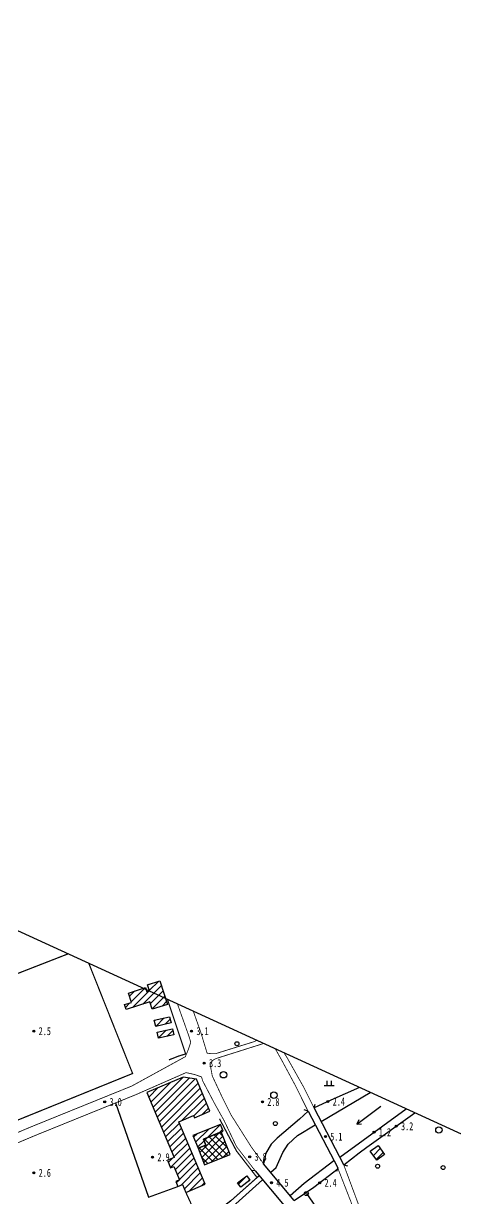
# Model space of a CAD drawing. Header units: metres. Extents: x 494039 to 619385, y 3351420 to 3402703.
# Drawn here: x 584252 to 584468, y 3395671 to 3396258 of the extents above; entities that cross this region are included whole.
import ezdxf
from ezdxf.enums import TextEntityAlignment as Align

# ---------------------------------------------------------------- set-up
doc = ezdxf.new("R2010")
doc.units = ezdxf.units.M
for name, pattern in [('2430', [0]), ('5711', [0]), ('8521', [0]), ('9610', [0])]:
    doc.linetypes.add(name, pattern=pattern)
for name, color, linetype in [('210100', 130, 'Continuous'), ('261301', 141, 'Continuous'), ('310300', 8, 'Continuous'), ('310500', 8, 'Continuous'), ('380201', 8, '2430'), ('420500', 8, 'Continuous'), ('430300', 8, 'Continuous'), ('510301', 8, 'Continuous'), ('547001', 8, 'Continuous'), ('720100', 8, 'Continuous'), ('760201', 8, '8521'), ('810100', 8, '9610'), ('810302', 8, 'Continuous'), ('810501', 8, 'Continuous'), ('范围线', 8, 'Continuous')]:
    doc.layers.add(name, color=color, linetype=linetype)
pattern_1 = [(45, (0, 0), (-1.767766953, 1.767766953), [])]

# ---------------------------------------------------------------- blocks, each defined once
blk = doc.blocks.new('gc170')
at = {"linetype": 'Continuous'}
blk.add_circle((0, 0), 0.5, dxfattribs=at)
blk = doc.blocks.new('gu')
at = {"flags": 128}
for points in [[(3.75, 0), (-3.75, 0)], [(2.71, -0.6), (3.75, 0), (3.75, 0), (2.71, 0.6)]]:
    blk.add_lwpolyline(points, dxfattribs=at)
blk = doc.blocks.new('p_point')
for radius in [0.25, 0.2, 0.15, 0.1, 0.05]:
    blk.add_circle((0, 0), radius)
blk.add_point((0, 0))
blk = doc.blocks.new('vm')
at = {"linetype": 'Continuous'}
for p, q in [((1.25, 0), (-1.25, 0)), ((-0.5, 0), (-0.5, 1.3)), ((0.5, 1.3), (0.5, 0))]:
    blk.add_line(p, q, dxfattribs=at)
blk = doc.blocks.new('v1')
blk.add_circle((0, 0), 0.8)
blk = doc.blocks.new('1-3&1-4')
at = {"layer": '310300', "linetype": 'Continuous'}
h = blk.add_hatch(dxfattribs=at)
h.set_pattern_fill('ANSI31', color=8, scale=20, style=0)
h.set_pattern_definition(pattern_1)
h.paths.add_polyline_path([(584312.5382, 3395776.0755), (584313.209, 3395773.963), (584314.5284, 3395774.382), (584313.5274, 3395777.5346), (584319.7669, 3395779.5158), (584323.5367, 3395767.6433), (584315.9313, 3395765.2283), (584314.752, 3395768.9423), (584302.8651, 3395765.1679), (584302.1107, 3395767.5438), (584305.5177, 3395768.6256), (584304.0118, 3395773.3681)])
h = blk.add_hatch(dxfattribs=at)
h.set_pattern_fill('ANSI31', color=8, scale=20, style=0)
h.set_pattern_definition(pattern_1)
h.paths.add_polyline_path([(584324.6267, 3395761.4861), (584325.3334, 3395758.4242), (584317.6696, 3395756.6553), (584316.9628, 3395759.7172)])
h = blk.add_hatch(dxfattribs=at)
h.set_pattern_fill('ANSI31', color=8, scale=20, style=0)
h.set_pattern_definition(pattern_1)
h.paths.add_polyline_path([(584326.1242, 3395755.4842), (584326.7824, 3395752.4472), (584319.0005, 3395750.7608), (584318.3424, 3395753.7979)])
h = blk.add_hatch(dxfattribs=at)
h.set_pattern_fill('ANSI31', color=8, scale=20, style=0)
h.set_pattern_definition(pattern_1)
h.paths.add_polyline_path([(584326.8872, 3395691.1719), (584323.5212, 3395689.7594), (584325.0986, 3395686.0003), (584326.688, 3395686.6673), (584329.5161, 3395679.9277), (584327.6933, 3395679.1628), (584328.7476, 3395676.6502), (584331.0998, 3395677.6372), (584332.7451, 3395673.7162), (584342.3706, 3395677.7553), (584329.2499, 3395709.0233), (584336.595, 3395712.1054), (584337.0689, 3395710.976), (584344.8316, 3395714.2334), (584338.0739, 3395730.3376), (584331.4309, 3395731.2708), (584313.2604, 3395723.646)])
h = blk.add_hatch(dxfattribs=at)
h.set_pattern_fill('ANSI31', color=8, scale=20, style=0)
h.set_pattern_definition(pattern_1)
h.paths.add_polyline_path([(584342.7679, 3395697.2786), (584341.5404, 3395700.371), (584351.4259, 3395704.295), (584350.0845, 3395707.6743), (584336.2915, 3395702.1993), (584338.8604, 3395695.7276)])
h = blk.add_hatch(dxfattribs=at)
h.set_pattern_fill('ANSI31', color=8, scale=20, style=0)
h.set_pattern_definition(pattern_1)
h.paths.add_polyline_path([(584428.9076, 3395697.1509), (584432.1468, 3395692.5704), (584428.2156, 3395689.7904), (584424.9765, 3395694.3709)])
h = blk.add_hatch(dxfattribs=at)
h.set_pattern_fill('ANSI31', color=8, scale=20, style=0)
h.set_pattern_definition(pattern_1)
h.paths.add_polyline_path([(584363.2006, 3395681.9719), (584364.8282, 3395679.8281), (584360.2232, 3395676.3319), (584358.5956, 3395678.4758)])
at = {"layer": '310500', "linetype": 'Continuous'}
h = blk.add_hatch(dxfattribs=at)
h.set_pattern_fill('ANSI37', color=8, scale=20, style=0)
h.set_pattern_definition([(45, (0, 0), (-1.767766953, 1.767766953), []), (135, (0, 0), (-1.767766953, -1.767766953), [])])
h.paths.add_polyline_path([(584354.8815, 3395692.5684), (584350.3899, 3395703.8838), (584341.5404, 3395700.371), (584342.7679, 3395697.2786), (584338.8604, 3395695.7276), (584342.1245, 3395687.5046)])
at = {"layer": '210100', "color": 141, "linetype": 'Continuous', "flags": 128}
for points in [[(584059.0775, 3395741.6854), (584074.2637, 3395733.5876), (584106.0662, 3395714.4133), (584121.2622, 3395703.4737), (584160.3926, 3395670.561), (584174.3795, 3395660.8568), (584214.9341, 3395643.6901), (584241.5027, 3395630.8085), (584249.2396, 3395625.5611), (584257.982, 3395618.3414), (584264.1444, 3395613.9385), (584269.6529, 3395610.6761), (584273.2762, 3395609.5574), (584275.7781, 3395609.6203), (584298.1502, 3395618.7708), (584322.2367, 3395632.7491), (584322.9024, 3395634.8074), (584321.9219, 3395638.1431), (584321.921, 3395639.104), (584323.7056, 3395640.445), (584354.3389, 3395664.9344), (584371.1158, 3395680.0434)], [(584400.3812, 3395709.1498), (584424.9786, 3395723.7005)], [(584409.6979, 3395691.3462), (584442.9594, 3395715.4657)], [(584375.2156, 3395683.7356), (584377.9517, 3395686.1998), (584381.2679, 3395693.6594), (584383.8564, 3395697.8728), (584388.6663, 3395702.0931), (584397.4727, 3395707.3978)]]:
    blk.add_lwpolyline(points, dxfattribs=at)
at = {"layer": '210100', "color": 141, "linetype": 'Continuous', "elevation": 0.9993, "flags": 128}
blk.add_lwpolyline([(584384.8501, 3395672.1219), (584391.9496, 3395678.308), (584406.7914, 3395689.5904)], dxfattribs=at)
at = {"layer": '310300', "color": 8, "linetype": 'Continuous', "flags": 128}
for points, elevation in [([(584312.5382, 3395776.0755), (584313.209, 3395773.963), (584314.5284, 3395774.382), (584313.5274, 3395777.5346), (584319.7669, 3395779.5158), (584323.5367, 3395767.6433), (584315.9313, 3395765.2283), (584314.752, 3395768.9423), (584302.8651, 3395765.1679), (584302.1107, 3395767.5438), (584305.5177, 3395768.6256), (584304.0118, 3395773.3681)], 5.8729), ([(584324.6267, 3395761.4861), (584325.3334, 3395758.4242), (584317.6696, 3395756.6553), (584316.9628, 3395759.7172)], 5.8729), ([(584326.1242, 3395755.4842), (584326.7824, 3395752.4472), (584319.0005, 3395750.7608), (584318.3424, 3395753.7979)], 5.8729), ([(584428.9076, 3395697.1509), (584432.1468, 3395692.5704), (584428.2156, 3395689.7904), (584424.9765, 3395694.3709)], 7.1592), ([(584363.2006, 3395681.9719), (584364.8282, 3395679.8281), (584360.2232, 3395676.3319), (584358.5956, 3395678.4758)], 4.9997)]:
    blk.add_lwpolyline(points, close=True, dxfattribs=dict(at, elevation=elevation))
for points in [[(584326.8872, 3395691.1719), (584323.5212, 3395689.7594), (584325.0986, 3395686.0003), (584326.688, 3395686.6673), (584329.5161, 3395679.9277), (584327.6933, 3395679.1628), (584328.7476, 3395676.6502), (584331.0998, 3395677.6372), (584332.7451, 3395673.7162), (584342.3706, 3395677.7553), (584329.2499, 3395709.0233), (584336.595, 3395712.1054), (584337.0689, 3395710.976), (584344.8316, 3395714.2334), (584338.0739, 3395730.3376), (584331.4309, 3395731.2708), (584313.2604, 3395723.646)], [(584342.7679, 3395697.2786), (584341.5404, 3395700.371), (584351.4259, 3395704.295), (584350.0845, 3395707.6743), (584336.2915, 3395702.1993), (584338.8604, 3395695.7276)]]:
    blk.add_lwpolyline(points, close=True, dxfattribs=at)
at = {"layer": '310500', "color": 8, "linetype": 'Continuous', "flags": 128}
blk.add_lwpolyline([(584354.8815, 3395692.5684), (584350.3899, 3395703.8838), (584341.5404, 3395700.371), (584342.7679, 3395697.2786), (584338.8604, 3395695.7276), (584342.1245, 3395687.5046)], close=True, dxfattribs=at)
at = {"layer": '380201', "color": 8, "linetype": '2430', "const_width": 0.6, "flags": 128}
for points in [[(584273.8249, 3395792.9253), (584201.2364, 3395764.6505), (584184.3154, 3395757.5151), (584183.7892, 3395758.7629)], [(584220.5549, 3395721.8672), (584229.6399, 3395702.1144), (584306.1286, 3395733.1275), (584284.24, 3395788.1554)], [(584324.2992, 3395739.9286), (584328.9075, 3395741.7576), (584332.6416, 3395742.9092), (584323.5827, 3395770.1374)], [(584332.7451, 3395673.7162), (584340.0411, 3395657.833), (584355.222, 3395669.441), (584368.3673, 3395681.1233), (584358.0355, 3395694.4675), (584349.5752, 3395710.5074)]]:
    blk.add_lwpolyline(points, dxfattribs=at)
at = {"layer": '420500', "color": 8, "linetype": 'Continuous', "const_width": 0.4, "flags": 128}
for points in [[(584328.5686, 3395767.854), (584334.281, 3395751.8137), (584335.2016, 3395748.7739)], [(584343.379, 3395743.2941), (584340.2081, 3395753.7653), (584336.4812, 3395764.2302)], [(584335.2016, 3395748.7739), (584334.0801, 3395745.3787), (584332.5214, 3395741.54), (584305.7282, 3395726.8637), (584255.2963, 3395706.4339), (584210.6019, 3395687.5423), (584182.3433, 3395675.6948), (584180.1282, 3395675.7926), (584175.3169, 3395677.2451), (584164.8977, 3395682.0581), (584146.6137, 3395696.4647), (584127.0424, 3395713.5786), (584105.2663, 3395732.5185), (584094.1183, 3395739.3843), (584074.8432, 3395749.0966), (584062.3105, 3395755.8665)], [(584343.379, 3395743.2941), (584345.5858, 3395743.0108), (584347.5924, 3395743.0324), (584367.0368, 3395749.0914), (584368.2081, 3395749.7001)], [(584060.6779, 3395748.4363), (584091.9217, 3395735.136), (584102.432, 3395728.663), (584123.9078, 3395709.9842), (584143.5662, 3395692.7942), (584162.3875, 3395677.9642), (584173.6195, 3395672.7758), (584179.3214, 3395671.0544), (584183.2012, 3395670.8832), (584212.4523, 3395683.1467), (584257.1201, 3395702.0271), (584307.6057, 3395722.4786), (584332.8737, 3395733.5733), (584337.1424, 3395732.6107), (584340.5704, 3395731.4137)], [(584344.7869, 3395738.3064), (584346.6292, 3395739.9367), (584347.7555, 3395740.5732), (584371.6403, 3395748.1282)], [(584377.5105, 3395745.4398), (584380.6054, 3395739.9433), (584387.4941, 3395727.1583), (584393.8432, 3395714.3334)], [(584371.6372, 3395688.049), (584365.5965, 3395696.2381), (584355.3925, 3395712.3406), (584350.5924, 3395721.9877), (584345.9773, 3395731.8948), (584344.7869, 3395738.3064)], [(584396.8462, 3395715.9049), (584391.607, 3395726.4264), (584383.5753, 3395740.7018), (584381.8704, 3395743.443)], [(584340.5704, 3395731.4137), (584341.262, 3395729.2562), (584347.1299, 3395718.0876), (584351.8897, 3395709.5719), (584358.0899, 3395696.583), (584367.3944, 3395684.5293)], [(584408.6823, 3395685.9771), (584419.2577, 3395658.8543), (584419.6971, 3395654.21), (584419.2739, 3395640.5961), (584420.2956, 3395632.9626), (584423.0562, 3395624.4673), (584425.7494, 3395619.3087), (584428.2481, 3395616.4642), (584436.7583, 3395608.603), (584441.764, 3395602.7263), (584443.2424, 3395596.165), (584442.9368, 3395581.9001)], [(584411.6853, 3395687.5485), (584422.1084, 3395659.5295), (584422.603, 3395654.3019), (584422.1816, 3395640.7445), (584423.1366, 3395633.6087), (584425.7408, 3395625.5949), (584428.1599, 3395620.9612), (584430.3282, 3395618.4929), (584438.8547, 3395610.6167), (584444.4372, 3395604.0627), (584446.1509, 3395596.4571), (584446.9176, 3395583.6814)]]:
    blk.add_lwpolyline(points, dxfattribs=at)
at = {"layer": '430300', "color": 8, "linetype": 'Continuous'}
for p, q in [((584393.8432, 3395714.3334), (584391.9345, 3395714.9307)), ((584396.8462, 3395715.9049), (584397.4435, 3395717.8136)), ((584371.6372, 3395688.049), (584371.8227, 3395690.0404)), ((584408.6823, 3395685.9771), (584408.085, 3395684.0684)), ((584411.6853, 3395687.5485), (584413.594, 3395686.9512)), ((584367.3944, 3395684.5293), (584365.403, 3395684.7148))]:
    blk.add_line(p, q, dxfattribs=at)
at = {"layer": '430300', "color": 8, "linetype": 'Continuous', "flags": 128}
for points in [[(584411.6853, 3395687.5485), (584396.8462, 3395715.9049)], [(584393.8432, 3395714.3334), (584408.6823, 3395685.9771)], [(584386.941, 3395669.6014), (584371.6372, 3395688.049)], [(584367.3944, 3395684.5293), (584382.6982, 3395666.0817)]]:
    blk.add_lwpolyline(points, dxfattribs=at)
at = {"layer": '547001', "color": 8, "linetype": '5711', "flags": 128}
blk.add_lwpolyline([(584393.0447, 3395673.129), (584402.3512, 3395659.5929), (584407.8743, 3395648.4118), (584437.5626, 3395583.4361), (584539.0261, 3395627.5176), (584587.7751, 3395649.1436)], dxfattribs=at)
at = {"layer": '760201', "color": 8, "linetype": '8521', "flags": 128}
for points in [[(584369.5033, 3395681.9871), (584368.3673, 3395681.1233), (584355.222, 3395669.441), (584340.0411, 3395657.833), (584337.4685, 3395655.0157), (584316.1201, 3395641.2941), (584318.8227, 3395636.6817), (584315.3804, 3395633.6319), (584300.5255, 3395625.9739), (584279.368, 3395614.8093), (584276.6498, 3395613.9894), (584272.6284, 3395613.6015), (584270.3333, 3395614.3652), (584265.9147, 3395617.0794), (584248.345, 3395631.8323), (584234.2637, 3395638.8337), (584205.333, 3395652.0881), (584201.4389, 3395653.5589), (584195.8035, 3395656.1), (584173.0834, 3395669.1464), (584165.3707, 3395672.9655), (584144.8095, 3395688.1976), (584126.5803, 3395704.9395), (584108.2331, 3395719.8094), (584094.1798, 3395729.6364), (584088.7619, 3395732.2284), (584078.2728, 3395737.3874), (584059.9793, 3395745.2564)], [(584393.8432, 3395714.3334), (584389.6095, 3395710.2888), (584378.3754, 3395700.8653), (584375.4555, 3395697.7714), (584372.6965, 3395693.2872), (584371.6372, 3395688.049)], [(584411.6853, 3395687.5485), (584419.422, 3395693.395), (584423.2891, 3395696.2242), (584447.2785, 3395713.4877)], [(584386.941, 3395669.6014), (584393.6582, 3395674.0655), (584396.8361, 3395676.2904), (584408.8699, 3395685.5744)]]:
    blk.add_lwpolyline(points, dxfattribs=at)
at = {"layer": '760201', "color": 8, "linetype": '8521', "elevation": 3.3074, "flags": 128}
blk.add_lwpolyline([(584419.6767, 3395726.1286), (584405.2161, 3395719.7469), (584396.8462, 3395715.9049)], dxfattribs=at)
at = {"layer": '810100', "color": 8, "linetype": '9610', "flags": 128}
blk.add_lwpolyline([(584297.5778, 3395718.4164), (584314.0187, 3395671.2816), (584328.7476, 3395676.6502)], dxfattribs=at)
at = {"layer": '范围线', "color": 8, "flags": 128}
blk.add_lwpolyline([(580974.9971, 3398172.2884), (580158.1729, 3397748.7629), (583102.2681, 3395406.1495), (589376.9328, 3392493.3034), (594318.9563, 3392016.403), (594002.9657, 3392059.9931), (593709.5027, 3392110.274), (593489.39, 3392154.2585), (593446.55, 3392164.1073), (593184.0367, 3392224.4585), (592856.0894, 3392311.9807), (592630.9821, 3392379.424), (592345.2786, 3392474.0542), (592112.8421, 3392558.6278), (591835.9381, 3392668.5492), (591571.4074, 3392783.2499), (591303.4331, 3392909.9936), (591275.2655, 3392923.316), (591065.2798, 3393031.2284), (591019.813, 3393054.5939), (590886.2864, 3393127.1825), (590776.1303, 3393189.2284), (589711.9005, 3393302.4152), (583546.9224, 3396125.8295)], close=True, dxfattribs=at)
at = {"layer": '261301', "color": 141, "linetype": 'Continuous', "xscale": 2, "yscale": 2, "rotation": 217.2197592899977}
blk.add_blockref('gu', (584424.2673, 3395712.253, 1.2), dxfattribs=at)
at = {"layer": '510301', "color": 8, "linetype": 'Continuous', "xscale": 2, "yscale": 2}
for p in [(584358.3335, 3395748.0349, 3.0465), (584377.5421, 3395708.1105, 3.2505), (584428.6582, 3395686.7746, 3.5946), (584461.4256, 3395686.1106, 3.5946), (584393.0447, 3395673.129, 3.6582)]:
    blk.add_blockref('gc170', p, dxfattribs=at)
at = {"layer": '720100', "color": 8, "linetype": 'Continuous', "xscale": 2, "yscale": 2, "zscale": 2}
for p in [(584256.7478, 3395754.3287, 2.4815), (584335.6355, 3395754.3268, 3.1399), (584341.9603, 3395738.3334, 3.3024), (584292.1751, 3395718.9014, 2.9561), (584371.0629, 3395718.8995, 2.803), (584403.7941, 3395719.0942, 2.4172), (584426.851, 3395703.7847, 1.2), (584437.9563, 3395706.7823, 3.2034), (584402.5425, 3395701.5763, 5.11), (584316.1326, 3395691.2949, 2.9023), (584364.6748, 3395691.5065, 3.8216), (584256.7476, 3395683.4739, 2.6414), (584375.5712, 3395678.5419, 4.4648), (584399.6804, 3395678.4751, 2.4182)]:
    blk.add_blockref('p_point', p, dxfattribs=at)
at = {"layer": '810302', "color": 8, "linetype": 'Continuous', "xscale": 2, "yscale": 2}
blk.add_blockref('vm', (584404.5017, 3395726.878), dxfattribs=at)
at = {"layer": '810501', "color": 8, "linetype": 'Continuous', "xscale": 2, "yscale": 2}
for p in [(584351.5938, 3395732.4778, 3.5346), (584376.7905, 3395722.3083, 3.5346), (584459.3038, 3395704.868, 2.611)]:
    blk.add_blockref('v1', p, dxfattribs=at)
at = {"layer": '720100', "color": 8, "width": 0.75}
for s, p in [('2.5', (584259.1478, 3395754.3287, 2.4815)), ('3.1', (584338.0355, 3395754.3268, 3.1399)), ('3.3', (584344.3603, 3395738.3334, 3.3024)), ('3.0', (584294.5751, 3395718.9014, 2.9561)), ('2.8', (584373.4629, 3395718.8995, 2.803)), ('2.4', (584406.1941, 3395719.0942, 2.4172)), ('3.2', (584440.3563, 3395706.7823, 3.2034)), ('5.1', (584404.9425, 3395701.5763, 5.11)), ('1.2', (584429.251, 3395703.7847, 1.2)), ('2.9', (584318.5326, 3395691.2949, 2.9023)), ('3.8', (584367.0748, 3395691.5065, 3.8216)), ('2.6', (584259.1476, 3395683.4739, 2.6414)), ('4.5', (584377.9712, 3395678.5419, 4.4648)), ('2.4', (584402.0804, 3395678.4751, 2.4182))]:
    blk.add_text(s, height=4, dxfattribs=at).set_placement(p, align=Align.MIDDLE_LEFT)

msp = doc.modelspace()

# ---------------------------------------------------------------- block references
msp.add_blockref('1-3&1-4', (0, 0))

doc.saveas('drawing.dxf')
